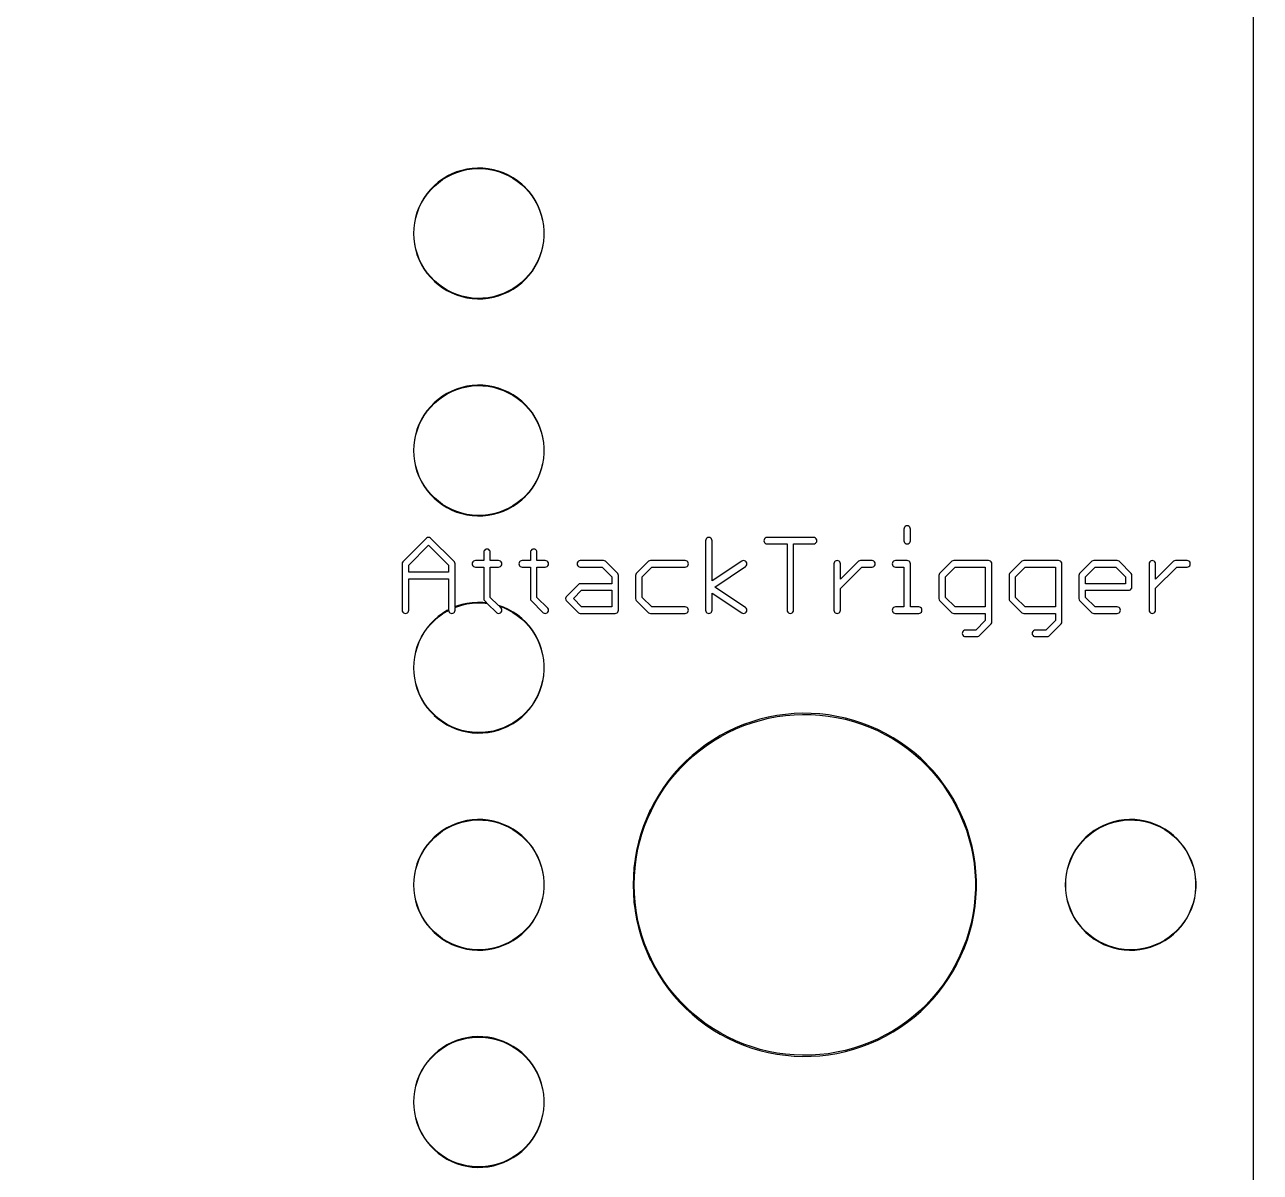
# Model space of a CAD drawing. Extents: x 3 to 66, y 0 to 129.
# Drawn here: x 34.6 to 63.48, y 78.25 to 105.1 of the extents above; entities that cross this region are included whole.
import ezdxf

# ---------------------------------------------------------------- set-up
doc = ezdxf.new("R2010")
doc.units = 0

msp = doc.modelspace()

# ---------------------------------------------------------------- linework, layer by layer
at = {"color": 34, "true_color": 0x008000}
for points in [[(2.7051, 0.3175, 0), (63.32474, 0.3175, 0), (63.32474, 128.81864, 0), (2.7051, 128.81864, 0), (2.7051, 0.3175, 0)], [(45.0596, 101.7397, 0), (44.93514, 101.72192, 0), (44.93357, 101.72167, 0), (44.81419, 101.69373, 0), (44.69481, 101.65563, 0), (44.58051, 101.60991, 0), (44.46875, 101.55403, 0), (44.46733, 101.5533, 0), (44.36065, 101.48726, 0), (44.26159, 101.4136, 0), (44.16761, 101.33232, 0), (44.16649, 101.3312, 0), (44.08013, 101.2423, 0), (43.99885, 101.14578, 0), (43.92773, 101.04418, 0), (43.86423, 100.9375, 0), (43.8635, 100.93608, 0), (43.81016, 100.82432, 0), (43.76698, 100.70748, 0), (43.73142, 100.5881, 0), (43.70602, 100.46618, 0), (43.70578, 100.46462, 0), (43.69054, 100.3427, 0), (43.68546, 100.21824, 0), (43.69054, 100.09378, 0), (43.70578, 99.97186, 0), (43.70602, 99.97029, 0), (43.73142, 99.84837, 0), (43.76698, 99.72899, 0), (43.81016, 99.61215, 0), (43.8635, 99.50039, 0), (43.86423, 99.49897, 0), (43.92773, 99.39229, 0), (43.99885, 99.29069, 0), (44.08013, 99.19417, 0), (44.16649, 99.10527, 0), (44.16761, 99.10415, 0), (44.26159, 99.02287, 0), (44.36065, 98.94921, 0), (44.46733, 98.88317, 0), (44.46875, 98.88244, 0), (44.58051, 98.82656, 0), (44.69481, 98.78084, 0), (44.81419, 98.74274, 0), (44.93357, 98.7148, 0), (44.93514, 98.71456, 0), (45.0596, 98.69677, 0), (45.18405, 98.68915, 0), (45.30852, 98.69169, 0), (45.43044, 98.7044, 0), (45.432, 98.70464, 0), (45.55646, 98.7275, 0), (45.67584, 98.76052, 0), (45.79268, 98.8037, 0), (45.90444, 98.8545, 0), (45.90586, 98.85523, 0), (46.01508, 98.91619, 0), (46.11922, 98.98477, 0), (46.21574, 99.06351, 0), (46.30718, 99.14733, 0), (46.3083, 99.14845, 0), (46.38958, 99.23989, 0), (46.46578, 99.33895, 0), (46.53436, 99.44309, 0), (46.59278, 99.55485, 0), (46.59351, 99.55627, 0), (46.64177, 99.67057, 0), (46.68241, 99.78741, 0), (46.71289, 99.90679, 0), (46.73321, 100.03125, 0), (46.73345, 100.03281, 0), (46.74362, 100.15728, 0), (46.74362, 100.27919, 0), (46.73345, 100.40366, 0), (46.73321, 100.40522, 0), (46.71314, 100.52812, 0), (46.71289, 100.52968, 0), (46.68241, 100.64906, 0), (46.64177, 100.7659, 0), (46.59351, 100.8802, 0), (46.59278, 100.88162, 0), (46.53436, 100.99338, 0), (46.46578, 101.09752, 0), (46.38958, 101.19658, 0), (46.3083, 101.28802, 0), (46.30718, 101.28914, 0), (46.21574, 101.37296, 0), (46.11922, 101.4517, 0), (46.01508, 101.52028, 0), (45.90586, 101.58124, 0), (45.90444, 101.58197, 0), (45.79268, 101.63277, 0), (45.67584, 101.67595, 0), (45.55646, 101.70897, 0), (45.432, 101.73183, 0), (45.43044, 101.73208, 0), (45.30852, 101.74478, 0), (45.18405, 101.74732, 0), (45.0596, 101.7397, 0)], [(45.42996, 98.71451, 0), (45.30852, 98.70186, 0), (45.18405, 98.69932, 0), (45.0596, 98.70694, 0), (44.9364, 98.72454, 0), (44.81732, 98.75241, 0), (44.69794, 98.79051, 0), (44.58364, 98.83623, 0), (44.47313, 98.89148, 0), (44.36662, 98.95742, 0), (44.26756, 99.03108, 0), (44.17378, 99.11219, 0), (44.08834, 99.20014, 0), (44.00706, 99.29666, 0), (43.93594, 99.39826, 0), (43.8727, 99.5045, 0), (43.81983, 99.61528, 0), (43.77665, 99.73212, 0), (43.74109, 99.8515, 0), (43.71583, 99.97276, 0), (43.7007, 100.09378, 0), (43.69562, 100.21824, 0), (43.7007, 100.3427, 0), (43.71582, 100.4637, 0), (43.74109, 100.58497, 0), (43.77665, 100.70435, 0), (43.81983, 100.82119, 0), (43.8727, 100.93197, 0), (43.93594, 101.03821, 0), (44.00706, 101.13981, 0), (44.08834, 101.23633, 0), (44.17378, 101.32428, 0), (44.26756, 101.40539, 0), (44.36662, 101.47905, 0), (44.47313, 101.54499, 0), (44.58364, 101.60024, 0), (44.69794, 101.64596, 0), (44.81732, 101.68406, 0), (44.9364, 101.71193, 0), (45.0596, 101.72953, 0), (45.18405, 101.73715, 0), (45.30852, 101.73461, 0), (45.42996, 101.72196, 0), (45.55333, 101.6993, 0), (45.67271, 101.66628, 0), (45.78955, 101.6231, 0), (45.90071, 101.57257, 0), (46.00911, 101.51207, 0), (46.11325, 101.44349, 0), (46.20977, 101.36475, 0), (46.30054, 101.28155, 0), (46.38137, 101.19061, 0), (46.45757, 101.09155, 0), (46.52615, 100.98741, 0), (46.58389, 100.87695, 0), (46.6321, 100.76277, 0), (46.67274, 100.64593, 0), (46.70322, 100.52655, 0), (46.7233, 100.40358, 0), (46.73346, 100.27919, 0), (46.73346, 100.15728, 0), (46.7233, 100.03289, 0), (46.70322, 99.90992, 0), (46.67274, 99.79054, 0), (46.6321, 99.6737, 0), (46.58389, 99.55952, 0), (46.52615, 99.44906, 0), (46.45757, 99.34492, 0), (46.38137, 99.24586, 0), (46.30054, 99.15492, 0), (46.20977, 99.07172, 0), (46.11325, 98.99298, 0), (46.00911, 98.9244, 0), (45.90071, 98.8639, 0), (45.78955, 98.81337, 0), (45.67271, 98.77019, 0), (45.55333, 98.73717, 0), (45.42996, 98.71451, 0)], [(45.0596, 96.6597, 0), (44.93514, 96.64192, 0), (44.93357, 96.64167, 0), (44.81419, 96.61373, 0), (44.69481, 96.57563, 0), (44.58051, 96.52991, 0), (44.46875, 96.47403, 0), (44.46733, 96.4733, 0), (44.36065, 96.40726, 0), (44.26159, 96.3336, 0), (44.16761, 96.25232, 0), (44.16649, 96.2512, 0), (44.08013, 96.1623, 0), (43.99885, 96.06578, 0), (43.92773, 95.96418, 0), (43.86423, 95.8575, 0), (43.8635, 95.85608, 0), (43.81016, 95.74432, 0), (43.76698, 95.62748, 0), (43.73142, 95.5081, 0), (43.70602, 95.38618, 0), (43.70578, 95.38462, 0), (43.69054, 95.2627, 0), (43.68546, 95.13824, 0), (43.69054, 95.01378, 0), (43.70578, 94.89186, 0), (43.70602, 94.89029, 0), (43.73142, 94.76837, 0), (43.76698, 94.64899, 0), (43.81016, 94.53215, 0), (43.8635, 94.42039, 0), (43.86423, 94.41897, 0), (43.92773, 94.31229, 0), (43.99885, 94.21069, 0), (44.08013, 94.11417, 0), (44.16649, 94.02527, 0), (44.16761, 94.02415, 0), (44.26159, 93.94287, 0), (44.36065, 93.86921, 0), (44.46733, 93.80317, 0), (44.46875, 93.80244, 0), (44.58051, 93.74656, 0), (44.69481, 93.70084, 0), (44.81419, 93.66274, 0), (44.93357, 93.6348, 0), (44.93514, 93.63455, 0), (45.0596, 93.61678, 0), (45.18405, 93.60915, 0), (45.30852, 93.6117, 0), (45.43044, 93.62439, 0), (45.432, 93.62464, 0), (45.55646, 93.6475, 0), (45.67584, 93.68052, 0), (45.79268, 93.7237, 0), (45.90444, 93.7745, 0), (45.90586, 93.77523, 0), (46.01508, 93.83619, 0), (46.11922, 93.90477, 0), (46.21574, 93.98351, 0), (46.30718, 94.06733, 0), (46.3083, 94.06845, 0), (46.38958, 94.15989, 0), (46.46578, 94.25895, 0), (46.53436, 94.36309, 0), (46.59278, 94.47485, 0), (46.59351, 94.47627, 0), (46.64177, 94.59057, 0), (46.68241, 94.70741, 0), (46.71289, 94.82679, 0), (46.73321, 94.95125, 0), (46.73345, 94.95282, 0), (46.74362, 95.07727, 0), (46.74362, 95.1992, 0), (46.73345, 95.32365, 0), (46.73321, 95.32522, 0), (46.71289, 95.44968, 0), (46.68241, 95.56906, 0), (46.64177, 95.6859, 0), (46.59351, 95.8002, 0), (46.59278, 95.80162, 0), (46.53436, 95.91338, 0), (46.46578, 96.01752, 0), (46.38958, 96.11658, 0), (46.3083, 96.20802, 0), (46.30718, 96.20914, 0), (46.21574, 96.29296, 0), (46.11922, 96.3717, 0), (46.01508, 96.44028, 0), (45.90586, 96.50124, 0), (45.90444, 96.50197, 0), (45.79268, 96.55277, 0), (45.67584, 96.59595, 0), (45.55646, 96.62897, 0), (45.432, 96.65183, 0), (45.43044, 96.65208, 0), (45.30852, 96.66478, 0), (45.18405, 96.66732, 0), (45.0596, 96.6597, 0)], [(45.42996, 93.63451, 0), (45.30852, 93.62186, 0), (45.18405, 93.61932, 0), (45.0596, 93.62694, 0), (44.9364, 93.64454, 0), (44.81732, 93.67241, 0), (44.69794, 93.71051, 0), (44.58364, 93.75623, 0), (44.47313, 93.81148, 0), (44.36662, 93.87742, 0), (44.26756, 93.95108, 0), (44.17378, 94.03219, 0), (44.08834, 94.12014, 0), (44.00706, 94.21666, 0), (43.93594, 94.31826, 0), (43.8727, 94.4245, 0), (43.81983, 94.53528, 0), (43.77665, 94.65212, 0), (43.74109, 94.7715, 0), (43.71583, 94.89276, 0), (43.7007, 95.01378, 0), (43.69562, 95.13824, 0), (43.7007, 95.2627, 0), (43.71582, 95.38369, 0), (43.74109, 95.50497, 0), (43.77665, 95.62435, 0), (43.81983, 95.74119, 0), (43.8727, 95.85197, 0), (43.93594, 95.95821, 0), (44.00706, 96.05981, 0), (44.08834, 96.15633, 0), (44.17378, 96.24428, 0), (44.26756, 96.32539, 0), (44.36662, 96.39905, 0), (44.47313, 96.46499, 0), (44.58364, 96.52024, 0), (44.69794, 96.56596, 0), (44.81732, 96.60406, 0), (44.93651, 96.63196, 0), (45.0596, 96.64953, 0), (45.18405, 96.65715, 0), (45.30852, 96.65461, 0), (45.42983, 96.64198, 0), (45.55333, 96.6193, 0), (45.67271, 96.58628, 0), (45.78955, 96.5431, 0), (45.90071, 96.49257, 0), (46.00911, 96.43207, 0), (46.11325, 96.36349, 0), (46.20977, 96.28475, 0), (46.30054, 96.20155, 0), (46.38137, 96.11061, 0), (46.45757, 96.01155, 0), (46.52615, 95.90741, 0), (46.58389, 95.79695, 0), (46.6321, 95.68277, 0), (46.67274, 95.56593, 0), (46.70322, 95.44655, 0), (46.72329, 95.32359, 0), (46.73346, 95.1992, 0), (46.73346, 95.07727, 0), (46.72329, 94.95282, 0), (46.70322, 94.82992, 0), (46.67274, 94.71054, 0), (46.6321, 94.5937, 0), (46.58389, 94.47952, 0), (46.52615, 94.36906, 0), (46.45757, 94.26492, 0), (46.38137, 94.16586, 0), (46.30054, 94.07492, 0), (46.20977, 93.99172, 0), (46.11325, 93.91298, 0), (46.00911, 93.8444, 0), (45.90071, 93.7839, 0), (45.78955, 93.73337, 0), (45.67271, 93.69019, 0), (45.55333, 93.65717, 0), (45.42996, 93.63451, 0)], [(55.22722, 92.95383, 0), (55.25076, 92.95756, 0), (55.272, 92.96839, 0), (55.28886, 92.98525, 0), (55.29969, 93.00649, 0), (55.30342, 93.03003, 0), (55.30342, 93.30182, 0), (55.29969, 93.32536, 0), (55.28886, 93.3466, 0), (55.272, 93.36346, 0), (55.25076, 93.37429, 0), (55.22722, 93.37802, 0), (55.20367, 93.37429, 0), (55.18243, 93.36346, 0), (55.16557, 93.3466, 0), (55.15474, 93.32536, 0), (55.15102, 93.30182, 0), (55.15102, 93.03003, 0), (55.15474, 93.00649, 0), (55.16557, 92.98525, 0), (55.18243, 92.96839, 0), (55.20367, 92.95756, 0), (55.22722, 92.95383, 0)], [(45.0596, 91.5797, 0), (44.93514, 91.56192, 0), (44.93357, 91.56167, 0), (44.81419, 91.53373, 0), (44.69481, 91.49563, 0), (44.65828, 91.48102, 0), (44.65828, 92.48902, 0), (44.65455, 92.51256, 0), (44.64372, 92.5338, 0), (44.62686, 92.55066, 0), (44.0833, 93.09168, 0), (44.06206, 93.10251, 0), (44.03852, 93.10623, 0), (44.01497, 93.10251, 0), (43.99373, 93.09168, 0), (43.43585, 92.5338, 0), (43.42502, 92.51256, 0), (43.42129, 92.48902, 0), (43.42129, 91.40444, 0), (43.42502, 91.38089, 0), (43.43585, 91.35965, 0), (43.45271, 91.34279, 0), (43.47395, 91.33196, 0), (43.49749, 91.32824, 0), (43.52104, 91.33196, 0), (43.54228, 91.34279, 0), (43.55914, 91.35965, 0), (43.56997, 91.38089, 0), (43.57369, 91.40444, 0), (43.57369, 92.14103, 0), (44.50588, 92.14103, 0), (44.50588, 91.4126, 0), (44.46875, 91.39403, 0), (44.46733, 91.3933, 0), (44.36065, 91.32726, 0), (44.26159, 91.2536, 0), (44.16761, 91.17232, 0), (44.16649, 91.1712, 0), (44.08013, 91.0823, 0), (43.99885, 90.98578, 0), (43.92773, 90.88418, 0), (43.86423, 90.7775, 0), (43.8635, 90.77608, 0), (43.81016, 90.66432, 0), (43.76698, 90.54748, 0), (43.73142, 90.4281, 0), (43.70602, 90.30618, 0), (43.70578, 90.30461, 0), (43.69054, 90.1827, 0), (43.68546, 90.05824, 0), (43.69054, 89.93378, 0), (43.70578, 89.81186, 0), (43.70602, 89.81029, 0), (43.73142, 89.68837, 0), (43.76698, 89.56899, 0), (43.81016, 89.45215, 0), (43.8635, 89.34039, 0), (43.86423, 89.33897, 0), (43.92773, 89.23229, 0), (43.99885, 89.13069, 0), (44.08013, 89.03417, 0), (44.16649, 88.94527, 0), (44.16761, 88.94415, 0), (44.26159, 88.86287, 0), (44.36065, 88.78921, 0), (44.46733, 88.72317, 0), (44.46875, 88.72244, 0), (44.58051, 88.66656, 0), (44.69481, 88.62084, 0), (44.81419, 88.58274, 0), (44.93357, 88.5548, 0), (44.93514, 88.55456, 0), (45.0596, 88.53678, 0), (45.18405, 88.52915, 0), (45.30852, 88.53169, 0), (45.43044, 88.5444, 0), (45.432, 88.54464, 0), (45.55646, 88.5675, 0), (45.67584, 88.60052, 0), (45.79268, 88.6437, 0), (45.90444, 88.6945, 0), (45.90586, 88.69523, 0), (46.01508, 88.75619, 0), (46.11922, 88.82477, 0), (46.21574, 88.90351, 0), (46.30718, 88.98733, 0), (46.3083, 88.98845, 0), (46.38958, 89.07989, 0), (46.46578, 89.17895, 0), (46.53436, 89.28309, 0), (46.59278, 89.39485, 0), (46.59351, 89.39627, 0), (46.64177, 89.51057, 0), (46.68241, 89.62741, 0), (46.71289, 89.74679, 0), (46.73321, 89.87125, 0), (46.73345, 89.87281, 0), (46.74362, 89.99728, 0), (46.74362, 90.1192, 0), (46.73345, 90.24366, 0), (46.73321, 90.24522, 0), (46.71289, 90.36968, 0), (46.68241, 90.48906, 0), (46.64177, 90.6059, 0), (46.59351, 90.7202, 0), (46.59278, 90.72162, 0), (46.53436, 90.83338, 0), (46.46578, 90.93752, 0), (46.38958, 91.03658, 0), (46.3083, 91.12802, 0), (46.30718, 91.12914, 0), (46.21574, 91.21296, 0), (46.11922, 91.2917, 0), (46.01508, 91.36028, 0), (45.90586, 91.42124, 0), (45.90444, 91.42197, 0), (45.79268, 91.47277, 0), (45.67584, 91.51595, 0), (45.66949, 91.51771, 0), (45.48124, 91.70419, 0), (45.48124, 92.41282, 0), (45.67682, 92.41282, 0), (45.70036, 92.41654, 0), (45.7216, 92.42737, 0), (45.73846, 92.44423, 0), (45.74929, 92.46547, 0), (45.75302, 92.48902, 0), (45.74929, 92.51256, 0), (45.73846, 92.5338, 0), (45.7216, 92.55066, 0), (45.70036, 92.56149, 0), (45.67682, 92.56522, 0), (45.48124, 92.56522, 0), (45.48124, 92.75826, 0), (45.47751, 92.7818, 0), (45.46668, 92.80304, 0), (45.44982, 92.8199, 0), (45.42858, 92.83073, 0), (45.40504, 92.83446, 0), (45.38149, 92.83073, 0), (45.36025, 92.8199, 0), (45.34339, 92.80304, 0), (45.33256, 92.7818, 0), (45.32884, 92.75826, 0), (45.32884, 92.56522, 0), (45.13325, 92.56522, 0), (45.10971, 92.56149, 0), (45.08847, 92.55066, 0), (45.07161, 92.5338, 0), (45.06078, 92.51256, 0), (45.05705, 92.48902, 0), (45.06078, 92.46547, 0), (45.07161, 92.44423, 0), (45.08847, 92.42737, 0), (45.10971, 92.41654, 0), (45.13325, 92.41282, 0), (45.32884, 92.41282, 0), (45.32884, 91.67367, 0), (45.33256, 91.65013, 0), (45.34339, 91.62889, 0), (45.36025, 91.61203, 0), (45.39707, 91.57556, 0), (45.30852, 91.58478, 0), (45.18405, 91.58732, 0), (45.0596, 91.5797, 0)], [(51.40452, 91.32824, 0), (51.42806, 91.33196, 0), (51.4493, 91.34279, 0), (51.46616, 91.35965, 0), (51.47699, 91.38089, 0), (51.48072, 91.40444, 0), (51.47699, 91.42798, 0), (51.46616, 91.44922, 0), (51.4493, 91.46608, 0), (50.7289, 91.9456, 0), (51.4493, 92.42737, 0), (51.46616, 92.44423, 0), (51.47699, 92.46547, 0), (51.48072, 92.48902, 0), (51.47699, 92.51256, 0), (51.46616, 92.5338, 0), (51.4493, 92.55066, 0), (51.42806, 92.56149, 0), (51.40452, 92.56522, 0), (51.38097, 92.56149, 0), (51.35973, 92.55066, 0), (50.66791, 92.08801, 0), (50.66791, 93.03003, 0), (50.66419, 93.05358, 0), (50.65336, 93.07482, 0), (50.6365, 93.09168, 0), (50.61526, 93.10251, 0), (50.59171, 93.10623, 0), (50.56817, 93.10251, 0), (50.54693, 93.09168, 0), (50.53007, 93.07482, 0), (50.51924, 93.05358, 0), (50.51551, 93.03003, 0), (50.51551, 91.40444, 0), (50.51924, 91.38089, 0), (50.53007, 91.35965, 0), (50.54693, 91.34279, 0), (50.56817, 91.33196, 0), (50.59171, 91.32824, 0), (50.61526, 91.33196, 0), (50.6365, 91.34279, 0), (50.65336, 91.35965, 0), (50.66419, 91.38089, 0), (50.66791, 91.40444, 0), (50.66791, 91.80328, 0), (51.35973, 91.34279, 0), (51.38097, 91.33196, 0), (51.40452, 91.32824, 0)], [(51.9557, 93.10623, 0), (51.93215, 93.10251, 0), (51.91091, 93.09168, 0), (51.89405, 93.07482, 0), (51.88322, 93.05358, 0), (51.8795, 93.03003, 0), (51.88322, 93.00649, 0), (51.89405, 92.98525, 0), (51.91091, 92.96839, 0), (51.93215, 92.95756, 0), (51.9557, 92.95383, 0), (52.42052, 92.95383, 0), (52.42052, 91.40444, 0), (52.42424, 91.38089, 0), (52.43507, 91.35965, 0), (52.45193, 91.34279, 0), (52.47317, 91.33196, 0), (52.49672, 91.32824, 0), (52.52026, 91.33196, 0), (52.5415, 91.34279, 0), (52.55836, 91.35965, 0), (52.56919, 91.38089, 0), (52.57292, 91.40444, 0), (52.57292, 92.95383, 0), (53.04028, 92.95383, 0), (53.06382, 92.95756, 0), (53.08506, 92.96839, 0), (53.10192, 92.98525, 0), (53.11275, 93.00649, 0), (53.11648, 93.03003, 0), (53.11275, 93.05358, 0), (53.10192, 93.07482, 0), (53.08506, 93.09168, 0), (53.06382, 93.10251, 0), (53.04028, 93.10623, 0), (51.9557, 93.10623, 0)], [(44.50588, 92.29343, 0), (43.57369, 92.29343, 0), (43.57369, 92.45878, 0), (44.03862, 92.92371, 0), (44.50588, 92.45863, 0), (44.50588, 92.29343, 0)], [(46.72169, 91.34279, 0), (46.74293, 91.33196, 0), (46.76647, 91.32824, 0), (46.79002, 91.33196, 0), (46.81126, 91.34279, 0), (46.82812, 91.35965, 0), (46.83895, 91.38089, 0), (46.84267, 91.40444, 0), (46.83895, 91.42798, 0), (46.82812, 91.44922, 0), (46.57344, 91.7039, 0), (46.57344, 92.41282, 0), (46.76647, 92.41282, 0), (46.79002, 92.41654, 0), (46.81126, 92.42737, 0), (46.82812, 92.44423, 0), (46.83895, 92.46547, 0), (46.84267, 92.48902, 0), (46.83895, 92.51256, 0), (46.82812, 92.5338, 0), (46.81126, 92.55066, 0), (46.79002, 92.56149, 0), (46.76647, 92.56522, 0), (46.57344, 92.56522, 0), (46.57344, 92.75826, 0), (46.56971, 92.7818, 0), (46.55888, 92.80304, 0), (46.54202, 92.8199, 0), (46.52078, 92.83073, 0), (46.49724, 92.83446, 0), (46.47369, 92.83073, 0), (46.45245, 92.8199, 0), (46.43559, 92.80304, 0), (46.42476, 92.7818, 0), (46.42104, 92.75826, 0), (46.42104, 92.56522, 0), (46.22546, 92.56522, 0), (46.20191, 92.56149, 0), (46.18067, 92.55066, 0), (46.16381, 92.5338, 0), (46.15298, 92.51256, 0), (46.14926, 92.48902, 0), (46.15298, 92.46547, 0), (46.16381, 92.44423, 0), (46.18067, 92.42737, 0), (46.20191, 92.41654, 0), (46.22546, 92.41282, 0), (46.42104, 92.41282, 0), (46.42104, 91.67367, 0), (46.42476, 91.65013, 0), (46.43559, 91.62889, 0), (46.72169, 91.34279, 0)], [(47.58689, 92.56522, 0), (47.56335, 92.56149, 0), (47.54211, 92.55066, 0), (47.52525, 92.5338, 0), (47.51442, 92.51256, 0), (47.51069, 92.48902, 0), (47.51442, 92.46547, 0), (47.52525, 92.44423, 0), (47.54211, 92.42737, 0), (47.56335, 92.41654, 0), (47.58689, 92.41282, 0), (48.10022, 92.41282, 0), (48.32604, 92.187, 0), (48.32604, 92.02166, 0), (47.58689, 92.02166, 0), (47.56335, 92.01793, 0), (47.54211, 92.0071, 0), (47.52525, 91.99024, 0), (47.25601, 91.71846, 0), (47.24518, 91.69722, 0), (47.24146, 91.67367, 0), (47.24518, 91.65013, 0), (47.25601, 91.62889, 0), (47.54211, 91.34279, 0), (47.56335, 91.33196, 0), (47.58689, 91.32824, 0), (48.40224, 91.32824, 0), (48.42578, 91.33196, 0), (48.44702, 91.34279, 0), (48.46388, 91.35965, 0), (48.47471, 91.38089, 0), (48.47844, 91.40444, 0), (48.47844, 92.21723, 0), (48.47471, 92.24078, 0), (48.46388, 92.26202, 0), (48.17524, 92.55066, 0), (48.154, 92.56149, 0), (48.13046, 92.56522, 0), (47.58689, 92.56522, 0)], [(50.038, 91.32824, 0), (50.06154, 91.33196, 0), (50.08278, 91.34279, 0), (50.09964, 91.35965, 0), (50.11047, 91.38089, 0), (50.1142, 91.40444, 0), (50.11047, 91.42798, 0), (50.09964, 91.44922, 0), (50.08278, 91.46608, 0), (50.06154, 91.47691, 0), (50.038, 91.48064, 0), (49.25528, 91.48064, 0), (49.02961, 91.7042, 0), (49.02961, 92.187, 0), (49.25543, 92.41282, 0), (50.038, 92.41282, 0), (50.06154, 92.41654, 0), (50.08278, 92.42737, 0), (50.09964, 92.44423, 0), (50.11047, 92.46547, 0), (50.1142, 92.48902, 0), (50.11047, 92.51256, 0), (50.09964, 92.5338, 0), (50.08278, 92.55066, 0), (50.06154, 92.56149, 0), (50.038, 92.56522, 0), (49.22519, 92.56522, 0), (49.20165, 92.56149, 0), (49.18041, 92.55066, 0), (48.89177, 92.26202, 0), (48.88094, 92.24078, 0), (48.87721, 92.21723, 0), (48.87721, 91.67367, 0), (48.88094, 91.65013, 0), (48.89177, 91.62889, 0), (48.90863, 91.61203, 0), (49.18041, 91.34279, 0), (49.20165, 91.33196, 0), (49.22519, 91.32824, 0), (50.038, 91.32824, 0)], [(53.66766, 92.12809, 0), (53.66766, 92.48902, 0), (53.66393, 92.51256, 0), (53.6531, 92.5338, 0), (53.63624, 92.55066, 0), (53.615, 92.56149, 0), (53.59146, 92.56522, 0), (53.56791, 92.56149, 0), (53.54667, 92.55066, 0), (53.52981, 92.5338, 0), (53.51898, 92.51256, 0), (53.51526, 92.48902, 0), (53.51526, 91.40444, 0), (53.51898, 91.38089, 0), (53.52981, 91.35965, 0), (53.54667, 91.34279, 0), (53.56791, 91.33196, 0), (53.59146, 91.32824, 0), (53.615, 91.33196, 0), (53.63624, 91.34279, 0), (53.6531, 91.35965, 0), (53.66393, 91.38089, 0), (53.66766, 91.40444, 0), (53.66766, 91.91523, 0), (54.16525, 92.41282, 0), (54.4068, 92.41282, 0), (54.43034, 92.41654, 0), (54.45158, 92.42737, 0), (54.46844, 92.44423, 0), (54.47927, 92.46547, 0), (54.483, 92.48902, 0), (54.47927, 92.51256, 0), (54.46844, 92.5338, 0), (54.45158, 92.55066, 0), (54.43034, 92.56149, 0), (54.4068, 92.56522, 0), (54.13502, 92.56522, 0), (54.11147, 92.56149, 0), (54.09023, 92.55066, 0), (53.66766, 92.12809, 0)], [(54.95544, 92.56522, 0), (54.93189, 92.56149, 0), (54.91065, 92.55066, 0), (54.89379, 92.5338, 0), (54.88296, 92.51256, 0), (54.87924, 92.48902, 0), (54.88296, 92.46547, 0), (54.89379, 92.44423, 0), (54.91065, 92.42737, 0), (54.93189, 92.41654, 0), (54.95544, 92.41282, 0), (55.15102, 92.41282, 0), (55.15102, 91.48064, 0), (54.95544, 91.48064, 0), (54.93189, 91.47691, 0), (54.91065, 91.46608, 0), (54.89379, 91.44922, 0), (54.88296, 91.42798, 0), (54.87924, 91.40444, 0), (54.88296, 91.38089, 0), (54.89379, 91.35965, 0), (54.91065, 91.34279, 0), (54.93189, 91.33196, 0), (54.95544, 91.32824, 0), (55.49899, 91.32824, 0), (55.52254, 91.33196, 0), (55.54378, 91.34279, 0), (55.56064, 91.35965, 0), (55.57147, 91.38089, 0), (55.57519, 91.40444, 0), (55.57147, 91.42798, 0), (55.56064, 91.44922, 0), (55.54378, 91.46608, 0), (55.52254, 91.47691, 0), (55.49899, 91.48064, 0), (55.30342, 91.48064, 0), (55.30342, 92.48902, 0), (55.29969, 92.51256, 0), (55.28886, 92.5338, 0), (55.272, 92.55066, 0), (55.25076, 92.56149, 0), (55.22722, 92.56522, 0), (54.95544, 92.56522, 0)], [(57.19386, 91.08787, 0), (57.20469, 91.10911, 0), (57.20842, 91.13265, 0), (57.20842, 92.48902, 0), (57.20469, 92.51256, 0), (57.19386, 92.5338, 0), (57.177, 92.55066, 0), (57.15576, 92.56149, 0), (57.13222, 92.56522, 0), (56.31941, 92.56522, 0), (56.29587, 92.56149, 0), (56.27463, 92.55066, 0), (55.98599, 92.26202, 0), (55.97516, 92.24078, 0), (55.97143, 92.21723, 0), (55.97143, 91.67367, 0), (55.97516, 91.65013, 0), (55.98599, 91.62889, 0), (56.00285, 91.61203, 0), (56.27463, 91.34279, 0), (56.29587, 91.33196, 0), (56.31941, 91.32824, 0), (57.05602, 91.32824, 0), (57.05602, 91.16289, 0), (56.83021, 90.93708, 0), (56.5912, 90.93708, 0), (56.56765, 90.93335, 0), (56.54641, 90.92252, 0), (56.52955, 90.90566, 0), (56.51872, 90.88442, 0), (56.515, 90.86088, 0), (56.51872, 90.83733, 0), (56.52955, 90.81609, 0), (56.54641, 90.79923, 0), (56.56765, 90.7884, 0), (56.5912, 90.78468, 0), (56.86044, 90.78468, 0), (56.88398, 90.7884, 0), (56.90522, 90.79923, 0), (57.19386, 91.08787, 0)], [(58.83216, 91.08787, 0), (58.84299, 91.10911, 0), (58.84672, 91.13265, 0), (58.84672, 92.48902, 0), (58.84299, 92.51256, 0), (58.83216, 92.5338, 0), (58.8153, 92.55066, 0), (58.79406, 92.56149, 0), (58.77052, 92.56522, 0), (57.95517, 92.56522, 0), (57.93163, 92.56149, 0), (57.91039, 92.55066, 0), (57.89353, 92.5338, 0), (57.62429, 92.26202, 0), (57.61346, 92.24078, 0), (57.60974, 92.21723, 0), (57.60974, 91.67367, 0), (57.61346, 91.65013, 0), (57.62429, 91.62889, 0), (57.91039, 91.34279, 0), (57.93163, 91.33196, 0), (57.95517, 91.32824, 0), (58.69432, 91.32824, 0), (58.69432, 91.16289, 0), (58.46851, 90.93708, 0), (58.22696, 90.93708, 0), (58.20341, 90.93335, 0), (58.18217, 90.92252, 0), (58.16531, 90.90566, 0), (58.15448, 90.88442, 0), (58.15076, 90.86088, 0), (58.15448, 90.83733, 0), (58.16531, 90.81609, 0), (58.18217, 90.79923, 0), (58.20341, 90.7884, 0), (58.22696, 90.78468, 0), (58.49874, 90.78468, 0), (58.52228, 90.7884, 0), (58.54352, 90.79923, 0), (58.83216, 91.08787, 0)], [(60.42982, 91.87298, 0), (60.45106, 91.88381, 0), (60.46792, 91.90067, 0), (60.47875, 91.92191, 0), (60.48248, 91.94546, 0), (60.48248, 92.21723, 0), (60.47875, 92.24078, 0), (60.46792, 92.26202, 0), (60.19868, 92.5338, 0), (60.18182, 92.55066, 0), (60.16058, 92.56149, 0), (60.13703, 92.56522, 0), (59.59348, 92.56522, 0), (59.56993, 92.56149, 0), (59.54869, 92.55066, 0), (59.26005, 92.26202, 0), (59.24922, 92.24078, 0), (59.2455, 92.21723, 0), (59.2455, 91.67367, 0), (59.24922, 91.65013, 0), (59.26005, 91.62889, 0), (59.27691, 91.61203, 0), (59.54869, 91.34279, 0), (59.56993, 91.33196, 0), (59.59348, 91.32824, 0), (60.13703, 91.32824, 0), (60.16058, 91.33196, 0), (60.18182, 91.34279, 0), (60.19868, 91.35965, 0), (60.20951, 91.38089, 0), (60.21323, 91.40444, 0), (60.20951, 91.42798, 0), (60.19868, 91.44922, 0), (60.18182, 91.46608, 0), (60.16058, 91.47691, 0), (60.13703, 91.48064, 0), (59.62356, 91.48064, 0), (59.3979, 91.70419, 0), (59.3979, 91.86926, 0), (60.40628, 91.86926, 0), (60.42982, 91.87298, 0)], [(60.95999, 91.32824, 0), (60.98354, 91.33196, 0), (61.00478, 91.34279, 0), (61.02164, 91.35965, 0), (61.03247, 91.38089, 0), (61.03619, 91.40444, 0), (61.03619, 91.91529, 0), (61.5314, 92.41282, 0), (61.7728, 92.41282, 0), (61.79634, 92.41654, 0), (61.81758, 92.42737, 0), (61.83444, 92.44423, 0), (61.84527, 92.46547, 0), (61.849, 92.48902, 0), (61.84527, 92.51256, 0), (61.83444, 92.5338, 0), (61.81758, 92.55066, 0), (61.79634, 92.56149, 0), (61.7728, 92.56522, 0), (61.50102, 92.56522, 0), (61.47747, 92.56149, 0), (61.45623, 92.55066, 0), (61.43937, 92.5338, 0), (61.03619, 92.12873, 0), (61.03619, 92.48902, 0), (61.03247, 92.51256, 0), (61.02164, 92.5338, 0), (61.00478, 92.55066, 0), (60.98354, 92.56149, 0), (60.95999, 92.56522, 0), (60.93645, 92.56149, 0), (60.91521, 92.55066, 0), (60.89835, 92.5338, 0), (60.88752, 92.51256, 0), (60.88379, 92.48902, 0), (60.88379, 91.40444, 0), (60.88752, 91.38089, 0), (60.89835, 91.35965, 0), (60.91521, 91.34279, 0), (60.93645, 91.33196, 0), (60.95999, 91.32824, 0)], [(57.05602, 91.48064, 0), (56.3495, 91.48064, 0), (56.12383, 91.7042, 0), (56.12383, 92.187, 0), (56.34965, 92.41282, 0), (57.05602, 92.41282, 0), (57.05602, 91.48064, 0)], [(58.69432, 91.48064, 0), (57.9854, 91.48064, 0), (57.76214, 91.7039, 0), (57.76214, 92.18715, 0), (57.9857, 92.41282, 0), (58.69432, 92.41282, 0), (58.69432, 91.48064, 0)], [(60.33008, 92.02166, 0), (59.3979, 92.02166, 0), (59.3979, 92.18701, 0), (59.62371, 92.41282, 0), (60.10651, 92.41282, 0), (60.33008, 92.18714, 0), (60.33008, 92.02166, 0)], [(48.32604, 91.48064, 0), (47.61712, 91.48064, 0), (47.42387, 91.67389, 0), (47.61742, 91.86926, 0), (48.32604, 91.86926, 0), (48.32604, 91.48064, 0)], [(45.42996, 88.55451, 0), (45.30852, 88.54186, 0), (45.18405, 88.53932, 0), (45.0596, 88.54694, 0), (44.9364, 88.56454, 0), (44.81732, 88.59241, 0), (44.69794, 88.63051, 0), (44.58364, 88.67623, 0), (44.47313, 88.73148, 0), (44.36662, 88.79742, 0), (44.26756, 88.87108, 0), (44.17378, 88.95219, 0), (44.08834, 89.04014, 0), (44.00706, 89.13666, 0), (43.93594, 89.23826, 0), (43.8727, 89.3445, 0), (43.81983, 89.45528, 0), (43.77665, 89.57212, 0), (43.74109, 89.6915, 0), (43.71583, 89.81276, 0), (43.7007, 89.93378, 0), (43.69562, 90.05824, 0), (43.7007, 90.1827, 0), (43.71583, 90.30371, 0), (43.74109, 90.42497, 0), (43.77665, 90.54435, 0), (43.81983, 90.66119, 0), (43.8727, 90.77197, 0), (43.93594, 90.87821, 0), (44.00706, 90.97981, 0), (44.08834, 91.07633, 0), (44.17378, 91.16428, 0), (44.26756, 91.24539, 0), (44.36662, 91.31905, 0), (44.47313, 91.38499, 0), (44.50633, 91.40159, 0), (44.5096, 91.38089, 0), (44.52043, 91.35965, 0), (44.53729, 91.34279, 0), (44.55853, 91.33196, 0), (44.58208, 91.32824, 0), (44.60562, 91.33196, 0), (44.62686, 91.34279, 0), (44.64372, 91.35965, 0), (44.65455, 91.38089, 0), (44.65828, 91.40444, 0), (44.65828, 91.4701, 0), (44.69794, 91.48596, 0), (44.81732, 91.52406, 0), (44.9364, 91.55193, 0), (45.0596, 91.56953, 0), (45.18405, 91.57716, 0), (45.30852, 91.57462, 0), (45.40854, 91.56419, 0), (45.63203, 91.34279, 0), (45.65327, 91.33196, 0), (45.67682, 91.32824, 0), (45.70036, 91.33196, 0), (45.7216, 91.34279, 0), (45.73846, 91.35965, 0), (45.74929, 91.38089, 0), (45.75302, 91.40444, 0), (45.74929, 91.42798, 0), (45.73846, 91.44922, 0), (45.7216, 91.46608, 0), (45.68597, 91.50138, 0), (45.78955, 91.4631, 0), (45.90071, 91.41257, 0), (46.00911, 91.35207, 0), (46.11325, 91.28349, 0), (46.20977, 91.20475, 0), (46.30054, 91.12155, 0), (46.38137, 91.03061, 0), (46.45757, 90.93155, 0), (46.52615, 90.82741, 0), (46.58389, 90.71695, 0), (46.6321, 90.60277, 0), (46.67274, 90.48593, 0), (46.70322, 90.36655, 0), (46.7233, 90.24358, 0), (46.73346, 90.1192, 0), (46.73346, 89.99728, 0), (46.7233, 89.87289, 0), (46.70322, 89.74992, 0), (46.67274, 89.63054, 0), (46.6321, 89.5137, 0), (46.58389, 89.39952, 0), (46.52615, 89.28906, 0), (46.45757, 89.18492, 0), (46.38137, 89.08586, 0), (46.30054, 88.99492, 0), (46.20977, 88.91172, 0), (46.11325, 88.83298, 0), (46.00911, 88.7644, 0), (45.90071, 88.7039, 0), (45.78955, 88.65337, 0), (45.67271, 88.61019, 0), (45.55333, 88.57717, 0), (45.42996, 88.55451, 0)], [(52.58308, 88.98382, 0), (52.38242, 88.96604, 0), (52.1843, 88.9381, 0), (52.18037, 88.93747, 0), (51.98225, 88.89937, 0), (51.78667, 88.85111, 0), (51.59363, 88.79523, 0), (51.40567, 88.72919, 0), (51.21771, 88.65299, 0), (51.03737, 88.56663, 0), (51.03383, 88.56483, 0), (50.85603, 88.47085, 0), (50.68331, 88.36671, 0), (50.51567, 88.25495, 0), (50.35565, 88.13303, 0), (50.20071, 88.00603, 0), (50.05085, 87.86887, 0), (50.04804, 87.86606, 0), (49.90834, 87.72382, 0), (49.77372, 87.57396, 0), (49.64672, 87.41648, 0), (49.52988, 87.25392, 0), (49.42066, 87.08628, 0), (49.31906, 86.91356, 0), (49.22508, 86.73322, 0), (49.22328, 86.72968, 0), (49.142, 86.5468, 0), (49.0658, 86.36138, 0), (49.0023, 86.17088, 0), (48.94642, 85.97784, 0), (48.90324, 85.78226, 0), (48.86768, 85.58414, 0), (48.86705, 85.58022, 0), (48.84166, 85.37956, 0), (48.82642, 85.1789, 0), (48.82134, 84.97824, 0), (48.82642, 84.77757, 0), (48.84166, 84.57692, 0), (48.86705, 84.37625, 0), (48.86768, 84.37233, 0), (48.90324, 84.17421, 0), (48.94642, 83.97863, 0), (49.0023, 83.78559, 0), (49.0658, 83.59509, 0), (49.142, 83.40967, 0), (49.22328, 83.22678, 0), (49.22508, 83.22324, 0), (49.31906, 83.04291, 0), (49.42066, 82.87018, 0), (49.52988, 82.70255, 0), (49.64672, 82.53999, 0), (49.77372, 82.38251, 0), (49.90834, 82.23265, 0), (50.04804, 82.09041, 0), (50.05085, 82.08759, 0), (50.20071, 81.95044, 0), (50.35565, 81.82344, 0), (50.51567, 81.70152, 0), (50.68331, 81.58976, 0), (50.85603, 81.48562, 0), (51.03383, 81.39163, 0), (51.03737, 81.38984, 0), (51.21771, 81.30347, 0), (51.40567, 81.22727, 0), (51.59363, 81.16124, 0), (51.78667, 81.10536, 0), (51.98225, 81.0571, 0), (52.18037, 81.019, 0), (52.1843, 81.01837, 0), (52.38242, 80.99043, 0), (52.58308, 80.97266, 0), (52.78374, 80.96504, 0), (52.98439, 80.96758, 0), (53.18506, 80.98027, 0), (53.38571, 81.00314, 0), (53.38964, 81.00376, 0), (53.58776, 81.03677, 0), (53.78334, 81.07996, 0), (53.97892, 81.13075, 0), (54.16942, 81.19426, 0), (54.35738, 81.26537, 0), (54.5428, 81.34666, 0), (54.7206, 81.43555, 0), (54.72414, 81.43736, 0), (54.8994, 81.53642, 0), (55.06958, 81.64564, 0), (55.23468, 81.76248, 0), (55.39216, 81.8844, 0), (55.54456, 82.01648, 0), (55.68934, 82.15618, 0), (55.69215, 82.15899, 0), (55.82931, 82.30631, 0), (55.95885, 82.45871, 0), (56.08077, 82.61873, 0), (56.19507, 82.78382, 0), (56.30175, 82.95654, 0), (56.39827, 83.13181, 0), (56.40007, 83.13535, 0), (56.48643, 83.31569, 0), (56.56517, 83.50111, 0), (56.63629, 83.69161, 0), (56.69471, 83.88211, 0), (56.74551, 84.07769, 0), (56.78615, 84.27327, 0), (56.78677, 84.2772, 0), (56.81726, 84.47786, 0), (56.83758, 84.67598, 0), (56.84774, 84.87664, 0), (56.84774, 85.07984, 0), (56.83758, 85.28049, 0), (56.81726, 85.47862, 0), (56.78677, 85.67928, 0), (56.78615, 85.6832, 0), (56.74551, 85.87878, 0), (56.69471, 86.07436, 0), (56.63629, 86.26486, 0), (56.56517, 86.45536, 0), (56.48643, 86.64078, 0), (56.40007, 86.82112, 0), (56.39827, 86.82466, 0), (56.30175, 86.99992, 0), (56.19507, 87.17264, 0), (56.08077, 87.33774, 0), (55.95885, 87.49776, 0), (55.82931, 87.65016, 0), (55.69215, 87.79748, 0), (55.68934, 87.80029, 0), (55.54467, 87.93988, 0), (55.54456, 87.93999, 0), (55.39216, 88.07207, 0), (55.23468, 88.19399, 0), (55.06958, 88.31083, 0), (54.8994, 88.42005, 0), (54.72414, 88.51911, 0), (54.7206, 88.52091, 0), (54.5428, 88.60981, 0), (54.35738, 88.69109, 0), (54.16942, 88.76221, 0), (53.97892, 88.82571, 0), (53.78334, 88.87651, 0), (53.58776, 88.91969, 0), (53.38964, 88.95271, 0), (53.38571, 88.95333, 0), (53.18506, 88.9762, 0), (52.98439, 88.98889, 0), (52.78374, 88.99143, 0), (52.58308, 88.98382, 0)], [(53.18506, 81.00566, 0), (52.98439, 80.99297, 0), (52.78374, 80.99043, 0), (52.58308, 80.99805, 0), (52.38242, 81.01582, 0), (52.1871, 81.04336, 0), (51.9901, 81.08125, 0), (51.79452, 81.12951, 0), (51.60148, 81.18539, 0), (51.41352, 81.25143, 0), (51.22556, 81.32763, 0), (51.04665, 81.4133, 0), (50.87096, 81.50617, 0), (50.69824, 81.61031, 0), (50.5306, 81.72207, 0), (50.37058, 81.84399, 0), (50.21564, 81.97099, 0), (50.06637, 82.1076, 0), (49.92889, 82.24758, 0), (49.79427, 82.39744, 0), (49.66727, 82.55492, 0), (49.55043, 82.71747, 0), (49.44121, 82.88512, 0), (49.33961, 83.05784, 0), (49.24717, 83.23522, 0), (49.16615, 83.41752, 0), (49.08995, 83.60294, 0), (49.02645, 83.79344, 0), (48.97057, 83.98648, 0), (48.92739, 84.18206, 0), (48.89228, 84.37767, 0), (48.86706, 84.57692, 0), (48.85182, 84.77757, 0), (48.84674, 84.97824, 0), (48.85182, 85.1789, 0), (48.86706, 85.37956, 0), (48.89228, 85.5788, 0), (48.92739, 85.77441, 0), (48.97057, 85.96999, 0), (49.02645, 86.16303, 0), (49.08995, 86.35353, 0), (49.16615, 86.53895, 0), (49.24717, 86.72125, 0), (49.33961, 86.89863, 0), (49.44121, 87.07135, 0), (49.55043, 87.23899, 0), (49.66727, 87.40155, 0), (49.79427, 87.55903, 0), (49.92889, 87.70889, 0), (50.06628, 87.84877, 0), (50.21564, 87.98548, 0), (50.37058, 88.11248, 0), (50.5306, 88.2344, 0), (50.69824, 88.34616, 0), (50.87096, 88.4503, 0), (51.04665, 88.54317, 0), (51.22556, 88.62884, 0), (51.41352, 88.70504, 0), (51.60148, 88.77108, 0), (51.79452, 88.82696, 0), (51.9901, 88.87522, 0), (52.18691, 88.91307, 0), (52.38242, 88.94064, 0), (52.58308, 88.95842, 0), (52.78374, 88.96604, 0), (52.98439, 88.9635, 0), (53.18506, 88.9508, 0), (53.38508, 88.92801, 0), (53.57991, 88.89554, 0), (53.77549, 88.85236, 0), (53.97107, 88.80156, 0), (54.16157, 88.73806, 0), (54.34953, 88.66694, 0), (54.53495, 88.58566, 0), (54.70967, 88.4983, 0), (54.88447, 88.3995, 0), (55.05465, 88.29028, 0), (55.21975, 88.17344, 0), (55.37723, 88.05152, 0), (55.52963, 87.91944, 0), (55.6725, 87.78158, 0), (55.80876, 87.63523, 0), (55.9383, 87.48283, 0), (56.06022, 87.32281, 0), (56.17452, 87.15771, 0), (56.2812, 86.98499, 0), (56.37692, 86.81119, 0), (56.46228, 86.63293, 0), (56.54102, 86.44751, 0), (56.61214, 86.25701, 0), (56.67056, 86.06651, 0), (56.72136, 85.87093, 0), (56.76188, 85.67594, 0), (56.79186, 85.47862, 0), (56.81218, 85.28049, 0), (56.82234, 85.07984, 0), (56.82234, 84.87664, 0), (56.81218, 84.67598, 0), (56.79186, 84.47786, 0), (56.76187, 84.2805, 0), (56.72136, 84.08554, 0), (56.67056, 83.88996, 0), (56.61214, 83.69946, 0), (56.54102, 83.50896, 0), (56.46228, 83.32353, 0), (56.37692, 83.14527, 0), (56.2812, 82.97148, 0), (56.17452, 82.79876, 0), (56.06022, 82.63366, 0), (55.9383, 82.47364, 0), (55.80876, 82.32124, 0), (55.6725, 82.17489, 0), (55.52963, 82.03703, 0), (55.37723, 81.90495, 0), (55.21975, 81.78303, 0), (55.05465, 81.66619, 0), (54.88447, 81.55697, 0), (54.70967, 81.45817, 0), (54.53495, 81.37081, 0), (54.34953, 81.28953, 0), (54.16157, 81.21841, 0), (53.97107, 81.15491, 0), (53.77549, 81.10411, 0), (53.57991, 81.06093, 0), (53.38508, 81.02846, 0), (53.18506, 81.00566, 0)], [(45.0596, 86.4997, 0), (44.93514, 86.48192, 0), (44.93357, 86.48167, 0), (44.81419, 86.45373, 0), (44.69481, 86.41563, 0), (44.58051, 86.36991, 0), (44.46875, 86.31403, 0), (44.46733, 86.3133, 0), (44.36065, 86.24726, 0), (44.26159, 86.1736, 0), (44.16761, 86.09232, 0), (44.16649, 86.0912, 0), (44.08013, 86.0023, 0), (43.99885, 85.90578, 0), (43.92773, 85.80418, 0), (43.86423, 85.6975, 0), (43.8635, 85.69608, 0), (43.81016, 85.58432, 0), (43.76698, 85.46748, 0), (43.73142, 85.3481, 0), (43.70602, 85.22618, 0), (43.70578, 85.22462, 0), (43.69054, 85.10269, 0), (43.68546, 84.97824, 0), (43.69054, 84.85378, 0), (43.70578, 84.73186, 0), (43.70602, 84.73029, 0), (43.73142, 84.60837, 0), (43.76698, 84.48899, 0), (43.81016, 84.37215, 0), (43.8635, 84.26039, 0), (43.86423, 84.25897, 0), (43.92773, 84.15229, 0), (43.99885, 84.05069, 0), (44.08013, 83.95417, 0), (44.16649, 83.86526, 0), (44.16761, 83.86414, 0), (44.26159, 83.78287, 0), (44.36065, 83.70921, 0), (44.46733, 83.64317, 0), (44.46875, 83.64243, 0), (44.58051, 83.58656, 0), (44.69481, 83.54084, 0), (44.81419, 83.50274, 0), (44.93357, 83.4748, 0), (44.93514, 83.47454, 0), (45.0596, 83.45677, 0), (45.18405, 83.44915, 0), (45.30852, 83.45169, 0), (45.43044, 83.46438, 0), (45.432, 83.46464, 0), (45.55646, 83.4875, 0), (45.67584, 83.52052, 0), (45.79268, 83.5637, 0), (45.90444, 83.6145, 0), (45.90586, 83.61523, 0), (46.01508, 83.67619, 0), (46.11922, 83.74477, 0), (46.21574, 83.82351, 0), (46.30718, 83.90733, 0), (46.3083, 83.90845, 0), (46.38958, 83.99989, 0), (46.46578, 84.09895, 0), (46.53436, 84.20309, 0), (46.59278, 84.31485, 0), (46.59351, 84.31627, 0), (46.64177, 84.43057, 0), (46.68241, 84.54741, 0), (46.71289, 84.66679, 0), (46.73321, 84.79125, 0), (46.73345, 84.79282, 0), (46.74362, 84.91728, 0), (46.74362, 85.0392, 0), (46.73345, 85.16366, 0), (46.73321, 85.16522, 0), (46.71314, 85.28812, 0), (46.71289, 85.28968, 0), (46.68241, 85.40906, 0), (46.64177, 85.5259, 0), (46.59351, 85.6402, 0), (46.59278, 85.64162, 0), (46.53436, 85.75338, 0), (46.46578, 85.85752, 0), (46.38958, 85.95658, 0), (46.3083, 86.04802, 0), (46.30718, 86.04914, 0), (46.21574, 86.13296, 0), (46.11922, 86.2117, 0), (46.01508, 86.28028, 0), (45.90586, 86.34124, 0), (45.90444, 86.34197, 0), (45.79268, 86.39277, 0), (45.67584, 86.43595, 0), (45.55646, 86.46897, 0), (45.432, 86.49183, 0), (45.43044, 86.49208, 0), (45.30852, 86.50478, 0), (45.18405, 86.50732, 0), (45.0596, 86.4997, 0)], [(45.42996, 83.47451, 0), (45.30852, 83.46186, 0), (45.18405, 83.45932, 0), (45.0596, 83.46693, 0), (44.9364, 83.48454, 0), (44.81732, 83.51241, 0), (44.69794, 83.55051, 0), (44.58364, 83.59623, 0), (44.47321, 83.65143, 0), (44.36662, 83.71742, 0), (44.26756, 83.79107, 0), (44.17378, 83.87219, 0), (44.08834, 83.96014, 0), (44.00706, 84.05666, 0), (43.93594, 84.15826, 0), (43.8727, 84.2645, 0), (43.81983, 84.37528, 0), (43.77665, 84.49212, 0), (43.74109, 84.6115, 0), (43.71583, 84.73276, 0), (43.7007, 84.85378, 0), (43.69562, 84.97824, 0), (43.7007, 85.10269, 0), (43.71582, 85.2237, 0), (43.74109, 85.34497, 0), (43.77665, 85.46435, 0), (43.81983, 85.58119, 0), (43.8727, 85.69197, 0), (43.93594, 85.79821, 0), (44.00706, 85.89981, 0), (44.08834, 85.99633, 0), (44.17378, 86.08428, 0), (44.26756, 86.16539, 0), (44.36662, 86.23905, 0), (44.47313, 86.30499, 0), (44.58364, 86.36024, 0), (44.69794, 86.40596, 0), (44.81732, 86.44406, 0), (44.9364, 86.47193, 0), (45.0596, 86.48954, 0), (45.18405, 86.49716, 0), (45.30852, 86.49461, 0), (45.42996, 86.48196, 0), (45.55333, 86.4593, 0), (45.67271, 86.42628, 0), (45.78955, 86.3831, 0), (45.90071, 86.33257, 0), (46.00911, 86.27207, 0), (46.11325, 86.20349, 0), (46.20977, 86.12475, 0), (46.30054, 86.04155, 0), (46.38137, 85.95061, 0), (46.45757, 85.85155, 0), (46.52615, 85.74741, 0), (46.58389, 85.63695, 0), (46.6321, 85.52277, 0), (46.67274, 85.40593, 0), (46.70322, 85.28655, 0), (46.7233, 85.16358, 0), (46.73346, 85.0392, 0), (46.73346, 84.91728, 0), (46.72329, 84.79282, 0), (46.70322, 84.66992, 0), (46.67274, 84.55054, 0), (46.6321, 84.4337, 0), (46.58389, 84.31952, 0), (46.52615, 84.20906, 0), (46.45757, 84.10492, 0), (46.38137, 84.00586, 0), (46.30054, 83.91492, 0), (46.20977, 83.83172, 0), (46.11325, 83.75297, 0), (46.00911, 83.6844, 0), (45.90071, 83.6239, 0), (45.78955, 83.57337, 0), (45.67271, 83.53019, 0), (45.55333, 83.49717, 0), (45.42996, 83.47451, 0)], [(60.2996, 86.4997, 0), (60.17514, 86.48192, 0), (60.17357, 86.48167, 0), (60.05419, 86.45373, 0), (59.93481, 86.41563, 0), (59.82051, 86.36991, 0), (59.70875, 86.31403, 0), (59.70733, 86.3133, 0), (59.60065, 86.24726, 0), (59.50159, 86.1736, 0), (59.40761, 86.09232, 0), (59.40649, 86.0912, 0), (59.32013, 86.0023, 0), (59.23885, 85.90578, 0), (59.16773, 85.80418, 0), (59.10423, 85.6975, 0), (59.1035, 85.69608, 0), (59.05016, 85.58432, 0), (59.00698, 85.46748, 0), (58.97142, 85.3481, 0), (58.94602, 85.22618, 0), (58.94578, 85.22462, 0), (58.93054, 85.10269, 0), (58.92546, 84.97824, 0), (58.93054, 84.85378, 0), (58.94578, 84.73186, 0), (58.94602, 84.73029, 0), (58.97142, 84.60837, 0), (59.00698, 84.48899, 0), (59.05016, 84.37215, 0), (59.1035, 84.26039, 0), (59.10423, 84.25897, 0), (59.16773, 84.15229, 0), (59.23885, 84.05069, 0), (59.32013, 83.95417, 0), (59.40649, 83.86526, 0), (59.40761, 83.86414, 0), (59.50159, 83.78287, 0), (59.60065, 83.70921, 0), (59.70733, 83.64317, 0), (59.70875, 83.64243, 0), (59.82051, 83.58656, 0), (59.93481, 83.54084, 0), (60.05419, 83.50274, 0), (60.17357, 83.4748, 0), (60.17514, 83.47454, 0), (60.2996, 83.45677, 0), (60.42405, 83.44915, 0), (60.54852, 83.45169, 0), (60.67043, 83.46438, 0), (60.672, 83.46464, 0), (60.79646, 83.4875, 0), (60.91584, 83.52052, 0), (61.03268, 83.5637, 0), (61.14444, 83.6145, 0), (61.14586, 83.61523, 0), (61.25508, 83.67619, 0), (61.35922, 83.74477, 0), (61.45574, 83.82351, 0), (61.54718, 83.90733, 0), (61.5483, 83.90845, 0), (61.62958, 83.99989, 0), (61.70578, 84.09895, 0), (61.77436, 84.20309, 0), (61.83278, 84.31485, 0), (61.83351, 84.31627, 0), (61.88177, 84.43057, 0), (61.92241, 84.54741, 0), (61.95289, 84.66679, 0), (61.97321, 84.79125, 0), (61.97346, 84.79282, 0), (61.98362, 84.91728, 0), (61.98362, 85.0392, 0), (61.97346, 85.16366, 0), (61.97321, 85.16522, 0), (61.95289, 85.28968, 0), (61.92241, 85.40906, 0), (61.88177, 85.5259, 0), (61.83351, 85.6402, 0), (61.83278, 85.64162, 0), (61.77436, 85.75338, 0), (61.70578, 85.85752, 0), (61.62958, 85.95658, 0), (61.5483, 86.04802, 0), (61.54718, 86.04914, 0), (61.45574, 86.13296, 0), (61.35922, 86.2117, 0), (61.25508, 86.28028, 0), (61.14586, 86.34124, 0), (61.14444, 86.34197, 0), (61.03268, 86.39277, 0), (60.91584, 86.43595, 0), (60.79646, 86.46897, 0), (60.672, 86.49183, 0), (60.67043, 86.49208, 0), (60.54852, 86.50478, 0), (60.42405, 86.50732, 0), (60.2996, 86.4997, 0)], [(60.66997, 83.47451, 0), (60.54852, 83.46186, 0), (60.42405, 83.45932, 0), (60.2996, 83.46693, 0), (60.1764, 83.48454, 0), (60.05732, 83.51241, 0), (59.93794, 83.55051, 0), (59.82364, 83.59623, 0), (59.71321, 83.65143, 0), (59.60662, 83.71742, 0), (59.50756, 83.79107, 0), (59.41378, 83.87219, 0), (59.32834, 83.96014, 0), (59.24706, 84.05666, 0), (59.17594, 84.15826, 0), (59.1127, 84.2645, 0), (59.05983, 84.37528, 0), (59.01665, 84.49212, 0), (58.98109, 84.6115, 0), (58.95583, 84.73276, 0), (58.9407, 84.85378, 0), (58.93562, 84.97824, 0), (58.9407, 85.10269, 0), (58.95582, 85.2237, 0), (58.98109, 85.34497, 0), (59.01665, 85.46435, 0), (59.05983, 85.58119, 0), (59.1127, 85.69197, 0), (59.17594, 85.79821, 0), (59.24706, 85.89981, 0), (59.32834, 85.99633, 0), (59.41378, 86.08428, 0), (59.50756, 86.16539, 0), (59.60662, 86.23905, 0), (59.71313, 86.30499, 0), (59.82364, 86.36024, 0), (59.93794, 86.40596, 0), (60.05732, 86.44406, 0), (60.1764, 86.47193, 0), (60.2996, 86.48954, 0), (60.42405, 86.49716, 0), (60.54852, 86.49461, 0), (60.66997, 86.48196, 0), (60.79333, 86.4593, 0), (60.91271, 86.42628, 0), (61.02955, 86.3831, 0), (61.14071, 86.33257, 0), (61.24911, 86.27207, 0), (61.35325, 86.20349, 0), (61.44977, 86.12475, 0), (61.54054, 86.04155, 0), (61.62137, 85.95061, 0), (61.69757, 85.85155, 0), (61.76615, 85.74741, 0), (61.82389, 85.63695, 0), (61.8721, 85.52277, 0), (61.91274, 85.40593, 0), (61.94322, 85.28655, 0), (61.96332, 85.16346, 0), (61.97346, 85.0392, 0), (61.97346, 84.91728, 0), (61.96331, 84.793, 0), (61.94322, 84.66992, 0), (61.91274, 84.55054, 0), (61.8721, 84.4337, 0), (61.82389, 84.31952, 0), (61.76615, 84.20906, 0), (61.69757, 84.10492, 0), (61.62137, 84.00586, 0), (61.54054, 83.91492, 0), (61.44977, 83.83172, 0), (61.35325, 83.75297, 0), (61.24911, 83.6844, 0), (61.14071, 83.6239, 0), (61.02955, 83.57337, 0), (60.91271, 83.53019, 0), (60.79333, 83.49717, 0), (60.66997, 83.47451, 0)], [(45.0596, 81.41969, 0), (44.93514, 81.40192, 0), (44.93357, 81.40167, 0), (44.81419, 81.37372, 0), (44.69481, 81.33562, 0), (44.58051, 81.28991, 0), (44.46875, 81.23403, 0), (44.46733, 81.2333, 0), (44.36065, 81.16726, 0), (44.26159, 81.09359, 0), (44.16761, 81.01232, 0), (44.16649, 81.0112, 0), (44.08013, 80.9223, 0), (43.99885, 80.82577, 0), (43.92773, 80.72418, 0), (43.86423, 80.6175, 0), (43.8635, 80.61608, 0), (43.81016, 80.50432, 0), (43.76698, 80.38748, 0), (43.73142, 80.2681, 0), (43.70602, 80.14618, 0), (43.70578, 80.14461, 0), (43.69054, 80.0227, 0), (43.68546, 79.89824, 0), (43.69054, 79.77377, 0), (43.70578, 79.65186, 0), (43.70602, 79.65029, 0), (43.73142, 79.52837, 0), (43.76698, 79.40899, 0), (43.81016, 79.29215, 0), (43.8635, 79.18039, 0), (43.86423, 79.17897, 0), (43.92773, 79.07228, 0), (43.99885, 78.97069, 0), (44.08013, 78.87417, 0), (44.16649, 78.78527, 0), (44.16761, 78.78415, 0), (44.26159, 78.70287, 0), (44.36065, 78.62921, 0), (44.46733, 78.56317, 0), (44.46875, 78.56243, 0), (44.58051, 78.50655, 0), (44.69481, 78.46084, 0), (44.81419, 78.42274, 0), (44.93357, 78.3948, 0), (44.93514, 78.39454, 0), (45.0596, 78.37678, 0), (45.18405, 78.36915, 0), (45.30852, 78.37169, 0), (45.43044, 78.38439, 0), (45.432, 78.38464, 0), (45.55646, 78.4075, 0), (45.67584, 78.44052, 0), (45.79268, 78.4837, 0), (45.90444, 78.53449, 0), (45.90586, 78.53523, 0), (46.01508, 78.59619, 0), (46.11922, 78.66477, 0), (46.21574, 78.74351, 0), (46.30718, 78.82733, 0), (46.3083, 78.82845, 0), (46.38958, 78.91988, 0), (46.46578, 79.01895, 0), (46.53436, 79.12309, 0), (46.59278, 79.23484, 0), (46.59351, 79.23627, 0), (46.64177, 79.35057, 0), (46.68241, 79.46741, 0), (46.71289, 79.58678, 0), (46.73321, 79.71125, 0), (46.73345, 79.71281, 0), (46.74362, 79.83728, 0), (46.74362, 79.9592, 0), (46.73345, 80.08365, 0), (46.73321, 80.08522, 0), (46.71289, 80.20968, 0), (46.68241, 80.32906, 0), (46.64177, 80.44589, 0), (46.59351, 80.56019, 0), (46.59278, 80.56162, 0), (46.53436, 80.67337, 0), (46.46578, 80.77752, 0), (46.38958, 80.87658, 0), (46.3083, 80.96802, 0), (46.30718, 80.96914, 0), (46.21574, 81.05296, 0), (46.11922, 81.13169, 0), (46.01508, 81.20028, 0), (45.90586, 81.26124, 0), (45.90444, 81.26197, 0), (45.79268, 81.31277, 0), (45.67584, 81.35595, 0), (45.55646, 81.38897, 0), (45.432, 81.41182, 0), (45.43044, 81.41208, 0), (45.30852, 81.42478, 0), (45.18405, 81.42731, 0), (45.0596, 81.41969, 0)], [(45.42996, 78.39451, 0), (45.30852, 78.38186, 0), (45.18405, 78.37931, 0), (45.0596, 78.38694, 0), (44.9364, 78.40454, 0), (44.81732, 78.43241, 0), (44.69794, 78.47051, 0), (44.58364, 78.51622, 0), (44.47322, 78.57143, 0), (44.36662, 78.63742, 0), (44.26756, 78.71108, 0), (44.17378, 78.79219, 0), (44.08834, 78.88014, 0), (44.00706, 78.97666, 0), (43.93594, 79.07826, 0), (43.8727, 79.1845, 0), (43.81983, 79.29528, 0), (43.77665, 79.41212, 0), (43.74109, 79.53149, 0), (43.71583, 79.65276, 0), (43.7007, 79.77377, 0), (43.69562, 79.89824, 0), (43.7007, 80.0227, 0), (43.71583, 80.14371, 0), (43.74109, 80.26497, 0), (43.77665, 80.38435, 0), (43.81983, 80.50118, 0), (43.8727, 80.61197, 0), (43.93594, 80.71821, 0), (44.00706, 80.81981, 0), (44.08834, 80.91633, 0), (44.17378, 81.00428, 0), (44.26756, 81.08539, 0), (44.36662, 81.15904, 0), (44.47322, 81.22503, 0), (44.58364, 81.28024, 0), (44.69794, 81.32595, 0), (44.81732, 81.36405, 0), (44.9364, 81.39193, 0), (45.0596, 81.40953, 0), (45.18405, 81.41716, 0), (45.30852, 81.41461, 0), (45.42983, 81.40197, 0), (45.55333, 81.3793, 0), (45.67271, 81.34627, 0), (45.78955, 81.3031, 0), (45.90071, 81.25257, 0), (46.00911, 81.19207, 0), (46.11325, 81.12349, 0), (46.20977, 81.04474, 0), (46.30054, 80.96155, 0), (46.38137, 80.87061, 0), (46.45757, 80.77155, 0), (46.52615, 80.66741, 0), (46.58389, 80.55695, 0), (46.6321, 80.44277, 0), (46.67274, 80.32593, 0), (46.70322, 80.20654, 0), (46.7233, 80.08357, 0), (46.73346, 79.9592, 0), (46.73346, 79.83728, 0), (46.7233, 79.71289, 0), (46.70322, 79.58992, 0), (46.67274, 79.47054, 0), (46.6321, 79.3537, 0), (46.58389, 79.23952, 0), (46.52615, 79.12906, 0), (46.45757, 79.02491, 0), (46.38137, 78.92586, 0), (46.30054, 78.83491, 0), (46.20977, 78.75172, 0), (46.11325, 78.67298, 0), (46.00911, 78.6044, 0), (45.90061, 78.54384, 0), (45.78955, 78.49337, 0), (45.67271, 78.45019, 0), (45.55333, 78.41717, 0), (45.42996, 78.39451, 0)]]:
    msp.add_polyline3d(points, close=True, dxfattribs=at)
at = {"color": 5, "true_color": 0x0000ff}
msp.add_polyline3d([(63.32474, 0.3175, 0), (63.32474, 45.35957, 0), (63.33304, 45.36787, 0), (63.34387, 45.38911, 0), (63.3476, 45.41266, 0), (63.3476, 46.76902, 0), (63.34387, 46.79256, 0), (63.33304, 46.8138, 0), (63.32474, 46.8221, 0), (63.32474, 60.46241, 0), (63.4702, 60.60787, 0), (63.48103, 60.62911, 0), (63.48475, 60.65266, 0), (63.48475, 62.00902, 0), (63.48103, 62.03256, 0), (63.4702, 62.0538, 0), (63.45334, 62.07066, 0), (63.4321, 62.08149, 0), (63.40855, 62.08522, 0), (63.32474, 62.08522, 0), (63.32474, 128.81863, 0), (2.7051, 128.81863, 0), (2.7051, 0.3175, 0), (63.32474, 0.3175, 0)], close=True, dxfattribs=at)

doc.saveas('drawing.dxf')
